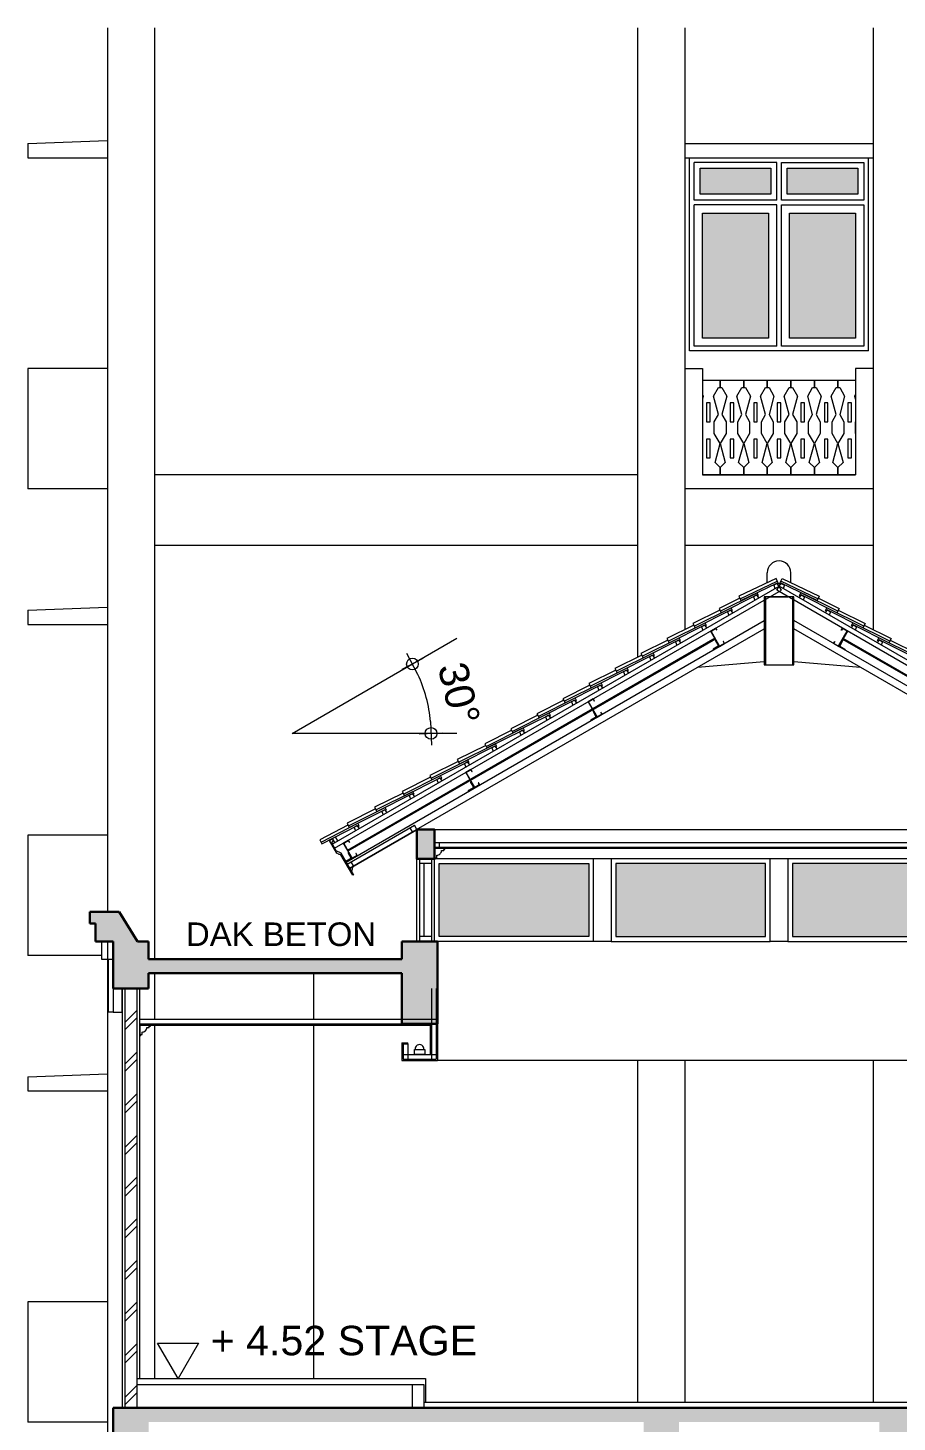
# Model space of a CAD drawing. Header units: millimetres. Extents: x -11 to 1625, y -267 to 180.
# Drawn here: x 1208.62 to 1215.99, y 153.69 to 165.52 of the extents above; entities that cross this region are included whole.
import ezdxf

# ---------------------------------------------------------------- set-up
doc = ezdxf.new("R2010")
doc.units = ezdxf.units.MM
for name, color, linetype, lineweight in [('ars', 11, 'Continuous', 5), ('blk', 1, 'Continuous', 30), ('GEN', 11, 'Continuous', 5), ('kap', 71, 'Continuous', 15), ('kus', 63, 'Continuous', 15), ('lan', 7, 'Continuous', 15), ('not', 7, 'Continuous', 20), ('pla', 213, 'Continuous', 15), ('sol kaca', 9, 'Continuous', 0), ('sol kol', 8, 'Continuous', 0), ('tem', 5, 'Continuous', 20), ('u', 6, 'Continuous', 20)]:
    doc.layers.add(name, color=color, linetype=linetype, lineweight=lineweight)
doc.styles.add('S', font='SIMPLEX', dxfattribs={"width": 1.1})
doc.styles.get("Standard").update_dxf_attribs({"font": 'ARIALUNI.TTF'})
doc.dimstyles.new('SK100', dxfattribs={"dimtxt": 0.25, "dimasz": 0.1, "dimexe": 0.1, "dimexo": 0, "dimgap": 0.15, "dimtad": 1, "dimdec": 0, "dimlfac": 100, "dimzin": 12, "dimdsep": 46, "dimtxsty": 'Standard', "dimblk": 'BULAT', "dimcen": 0.1, "dimclrd": 256, "dimclre": 256, "dimclrt": 256, "dimadec": 0, "dimazin": 3, "dimtfac": 1, "dimtdec": 0, "dimtofl": 0, "dimtmove": 0, "dimatfit": 3, "dimldrblk": 'BULAT', "dimfxl": 0, "dimtolj": 1, "dimtzin": 0, "dimlwd": -1, "dimlwe": -1, "dimarcsym": 0})

# ---------------------------------------------------------------- blocks, each defined once
blk = doc.blocks.new('BULAT')
for p, q in [((-1, 0), (1, 0)), ((0, -1), (0, 1))]:
    blk.add_line(p, q)
blk.add_circle((0, 0), 0.5)
blk = doc.blocks.new('*D1532')
at = {"layer": 'Defpoints', "color": 0}
for p in [(1212.258, 160.339), (1211.967, 159.934), (1210.86, 159.531), (1210.86, 159.531), (1212.258, 159.531)]:
    blk.add_point(p, dxfattribs=at)
at = {"layer": 'u'}
blk.add_arc((1210.86, 159.531), 1.178, 4.8668, 25.1332, dxfattribs=at)
at = {"layer": 'u', "xscale": 0.1, "yscale": 0.1, "zscale": 0.1}
for p, rotation in [((1211.88, 160.12), 117.5665893708483), ((1212.038, 159.531), 272.4334106291519)]:
    blk.add_blockref('BULAT', p, dxfattribs=dict(at, rotation=rotation))
at = {"layer": 'u', "insert": (1212.275, 159.87), "char_height": 0.25, "attachment_point": 5, "rotation": 283.4717}
blk.add_mtext('\\A1;30°', dxfattribs=at)
blk = doc.blocks.new('PEIL')
blk.add_lwpolyline([(-0.188, 0.325), (0.188, 0.325), (0, 0)], close=True)
at = {"style": 'S', "width": 1.1, "flags": 4}
blk.add_attdef('CAT', (0.265, 0.036), '', height=0.2, dxfattribs=at)

msp = doc.modelspace()

# ---------------------------------------------------------------- hatches: boundary and pattern name
at = {"layer": 'ars'}
h = msp.add_hatch(dxfattribs=at)
h.set_pattern_fill('TEMBOK', color=256, scale=0.25)
h.set_pattern_definition([(45, (1195.4956, 104.5977), (-0.1767767, 0.1767767), []), (45, (1195.5581, 104.5977), (-0.1767767, 0.1767767), [])])
h.paths.add_polyline_path([(1209.4413689, 153.8066993), (1209.4413689, 157.3666993), (1209.5413689, 157.3666993), (1209.5413689, 153.8066993)])
at = {"layer": 'sol kaca'}
h = msp.add_hatch(color=256, dxfattribs=at)
h.dxf.hatch_style = 1
h.paths.add_polyline_path([(1214.3413689, 163.9466993), (1214.3413689, 162.8866993), (1214.9013689, 162.8866993), (1214.9013689, 163.9466993)])
h.paths.add_polyline_path([(1214.3213689, 164.3266993), (1214.3213689, 164.1066993), (1214.9213689, 164.1066993), (1214.9213689, 164.3266993)])
h.paths.add_polyline_path([(1215.6613689, 164.1066993), (1215.6613689, 164.3266993), (1215.0613689, 164.3266993), (1215.0613689, 164.1066993)])
h.paths.add_polyline_path([(1215.6413689, 162.8866993), (1215.6413689, 163.9466993), (1215.0813689, 163.9466993), (1215.0813689, 162.8866993)])
h = msp.add_hatch(color=256, dxfattribs=at)
h.dxf.hatch_style = 1
h.paths.add_polyline_path([(1212.1063689, 158.4266993), (1212.1063689, 157.8066993), (1213.3763689, 157.8066993), (1213.3763689, 158.4266993)])
h.paths.add_polyline_path([(1213.6063689, 158.4266993), (1213.6063689, 157.8066993), (1214.8763689, 157.8066993), (1214.8763689, 158.4266993)])
h.paths.add_polyline_path([(1215.1063689, 158.4266993), (1215.1063689, 157.8066993), (1216.3763689, 157.8066993), (1216.3763689, 158.4266993)])
h.paths.add_polyline_path([(1216.6063689, 158.4266993), (1216.6063689, 157.8066993), (1217.8763689, 157.8066993), (1217.8763689, 158.4266993)])
at = {"layer": 'sol kol'}
h = msp.add_hatch(color=256, dxfattribs=at)
h.dxf.hatch_style = 1
h.paths.add_polyline_path([(1212.0663689, 158.7166993), (1211.9163689, 158.7166993), (1211.9163689, 158.4666993), (1212.0663689, 158.4666993)])
h = msp.add_hatch(color=256, dxfattribs=at)
h.dxf.hatch_style = 1
h.paths.add_polyline_path([(1211.7913689, 157.4966993), (1211.7913689, 157.0666993), (1212.0913689, 157.0666993), (1212.0913689, 157.7666993), (1211.7913689, 157.7666993), (1211.7913689, 157.6166993), (1209.6413689, 157.6166993), (1209.6413689, 157.7666993), (1209.5476189, 157.7666993), (1209.3913689, 158.0166993), (1209.1413689, 158.0166993), (1209.1413689, 157.9166993), (1209.1913689, 157.9166993), (1209.1913689, 157.7666993), (1209.3413689, 157.7666993), (1209.3413689, 157.3666993), (1209.6413689, 157.3666993), (1209.6413689, 157.4966993)])
h = msp.add_hatch(color=256, dxfattribs=at)
h.dxf.hatch_style = 1
h.paths.add_polyline_path([(1215.8413689, 153.2066993), (1216.1413689, 153.2066993), (1216.1413689, 153.6866993), (1220.3413689, 153.6866993), (1220.3413689, 153.4066993), (1220.6413689, 153.4066993), (1220.6413689, 153.8066993), (1209.3413689, 153.8066993), (1209.3413689, 153.4066993), (1209.6413689, 153.4066993), (1209.6413689, 153.6866993), (1213.8413689, 153.6866993), (1213.8413689, 153.2066993), (1214.1413689, 153.2066993), (1214.1413689, 153.6866993), (1215.8413689, 153.6866993)])

# ---------------------------------------------------------------- linework, layer by layer
at = {"layer": 'ars'}
for p, q in [((1214.4485137, 160.3391372), (1211.3288304, 158.5379872)), ((1214.4525137, 160.3322089), (1211.3328304, 158.5310589)), ((1215.5302241, 160.3322089), (1218.6499074, 158.5310589)), ((1215.5342241, 160.3391372), (1218.6539074, 158.5379872)), ((1211.3483689, 158.3841455), (1211.9163689, 158.7120805)), ((1212.0663689, 158.5566993), (1217.9163689, 158.5566993)), ((1209.3013689, 157.1666993), (1209.3013689, 157.6166993)), ((1212.0913689, 157.3666993), (1212.0913689, 156.7566993)), ((1209.3413689, 157.1666993), (1209.3013689, 157.1666993)), ((1209.5663689, 157.0566993), (1212.0313689, 157.0566993)), ((1212.0313689, 157.0566993), (1212.0313689, 156.8066993)), ((1211.7913689, 156.9066993), (1211.8413689, 156.9066993)), ((1211.7913689, 156.9066993), (1211.7913689, 156.7566993)), ((1211.8413689, 156.8966993), (1211.8413689, 156.9066993)), ((1211.7913689, 156.7566993), (1212.0913689, 156.7566993))]:
    msp.add_line(p, q, dxfattribs=at)
for points in [[(1214.3413689, 161.7266993), (1214.4913689, 161.7266993), (1214.4913689, 161.7866993), (1214.448386, 161.8296822), (1214.4913689, 161.9900967), (1214.4413689, 162.0766993), (1214.4413689, 162.1766993), (1214.4763689, 162.2373211), (1214.4343898, 162.3939893), (1214.4763689, 162.4666993), (1214.4913689, 162.4666993), (1214.4913689, 162.5266993), (1214.3413689, 162.5266993)], [(1215.6413689, 162.5266993), (1215.4913689, 162.5266993), (1215.4913689, 162.4666993), (1215.5063689, 162.4666993), (1215.548348, 162.3939893), (1215.5063689, 162.2373211), (1215.5413689, 162.1766993), (1215.5413689, 162.0766993), (1215.4913689, 161.9900967), (1215.5343518, 161.8296822), (1215.4913689, 161.7866993), (1215.4913689, 161.7266993), (1215.6413689, 161.7266993)], [(1214.3413689, 162.4060775), (1214.348348, 162.3939893), (1214.3413689, 162.3679428)], [(1215.6413689, 162.3679428), (1215.6343898, 162.3939893), (1215.6413689, 162.4060775)], [(1214.3413689, 162.1766993), (1214.3413689, 162.0766993)], [(1215.6413689, 162.0766993), (1215.6413689, 162.1766993)], [(1214.9913689, 160.7807265), (1214.9720388, 160.8042072), (1214.946058, 160.7892072), (1214.9567279, 160.7607265)], [(1214.9913689, 160.7807265), (1215.010699, 160.8042072), (1215.0366798, 160.7892072), (1215.0260099, 160.7607265)], [(1214.8212769, 160.6825239), (1214.8019468, 160.7060046), (1214.7759661, 160.6910046), (1214.7866359, 160.6625239)], [(1215.1614608, 160.6825239), (1215.180791, 160.7060046), (1215.2067717, 160.6910046), (1215.1961019, 160.6625239)], [(1214.6004841, 160.5550491), (1214.581154, 160.5785298), (1214.5551732, 160.5635298), (1214.5658431, 160.5350491)], [(1215.3822537, 160.5550491), (1215.4015838, 160.5785298), (1215.4275645, 160.5635298), (1215.4168947, 160.5350491)], [(1214.3796913, 160.4275743), (1214.3603612, 160.451055), (1214.3343804, 160.436055), (1214.3450503, 160.4075743)], [(1215.6030465, 160.4275743), (1215.6223766, 160.451055), (1215.6483574, 160.436055), (1215.6376875, 160.4075743)], [(1214.1588985, 160.3000995), (1214.1395684, 160.3235803), (1214.1135876, 160.3085803), (1214.1242575, 160.2800995)], [(1215.8238393, 160.3000995), (1215.8431694, 160.3235803), (1215.8691502, 160.3085803), (1215.8584803, 160.2800995)], [(1213.9381057, 160.1726247), (1213.9187756, 160.1961055), (1213.8927948, 160.1811055), (1213.9034647, 160.1526247)], [(1213.7173129, 160.0451499), (1213.6979827, 160.0686307), (1213.672002, 160.0536307), (1213.6826719, 160.0251499)], [(1213.4965201, 159.9176751), (1213.4771899, 159.9411559), (1213.4512092, 159.9261559), (1213.461879, 159.8976751)], [(1213.2757272, 159.7902003), (1213.2563971, 159.8136811), (1213.2304164, 159.7986811), (1213.2410862, 159.7702003)], [(1213.0549344, 159.6627255), (1213.0356043, 159.6862063), (1213.0096235, 159.6712063), (1213.0202934, 159.6427255)], [(1212.8341416, 159.5352507), (1212.8148115, 159.5587315), (1212.7888307, 159.5437315), (1212.7995006, 159.5152507)], [(1212.6003584, 159.400276), (1212.5810283, 159.4237567), (1212.5550475, 159.4087567), (1212.5657174, 159.380276)], [(1212.3665752, 159.2653012), (1212.3472451, 159.2887819), (1212.3212643, 159.2737819), (1212.3319342, 159.2453012)], [(1212.132792, 159.1303264), (1212.1134619, 159.1538071), (1212.0874811, 159.1388071), (1212.098151, 159.1103264)], [(1211.8990088, 158.9953516), (1211.8796787, 159.0188323), (1211.853698, 159.0038323), (1211.8643678, 158.9753516)], [(1211.6652256, 158.8603768), (1211.6458955, 158.8838576), (1211.6199148, 158.8688576), (1211.6305846, 158.8403768)], [(1211.4314425, 158.725402), (1211.4121123, 158.7488828), (1211.3861316, 158.7338828), (1211.3968014, 158.705402)]]:
    msp.add_lwpolyline(points, dxfattribs=at)
for points in [[(1214.6913689, 162.5266993), (1214.4913689, 162.5266993), (1214.4913689, 162.4666993), (1214.5063689, 162.4666993), (1214.548348, 162.3939893), (1214.5063689, 162.2373211), (1214.5413689, 162.1766993), (1214.5413689, 162.0766993), (1214.4913689, 161.9900967), (1214.5343518, 161.8296822), (1214.4913689, 161.7866993), (1214.4913689, 161.7266993), (1214.6913689, 161.7266993), (1214.6913689, 161.7866993), (1214.648386, 161.8296822), (1214.6913689, 161.9900967), (1214.6413689, 162.0766993), (1214.6413689, 162.1766993), (1214.6763689, 162.2373211), (1214.6343898, 162.3939893), (1214.6763689, 162.4666993), (1214.6913689, 162.4666993)], [(1214.8913689, 162.5266993), (1214.6913689, 162.5266993), (1214.6913689, 162.4666993), (1214.7063689, 162.4666993), (1214.748348, 162.3939893), (1214.7063689, 162.2373211), (1214.7413689, 162.1766993), (1214.7413689, 162.0766993), (1214.6913689, 161.9900967), (1214.7343518, 161.8296822), (1214.6913689, 161.7866993), (1214.6913689, 161.7266993), (1214.8913689, 161.7266993), (1214.8913689, 161.7866993), (1214.848386, 161.8296822), (1214.8913689, 161.9900967), (1214.8413689, 162.0766993), (1214.8413689, 162.1766993), (1214.8763689, 162.2373211), (1214.8343898, 162.3939893), (1214.8763689, 162.4666993), (1214.8913689, 162.4666993)], [(1215.0913689, 162.5266993), (1214.8913689, 162.5266993), (1214.8913689, 162.4666993), (1214.9063689, 162.4666993), (1214.948348, 162.3939893), (1214.9063689, 162.2373211), (1214.9413689, 162.1766993), (1214.9413689, 162.0766993), (1214.8913689, 161.9900967), (1214.9343518, 161.8296822), (1214.8913689, 161.7866993), (1214.8913689, 161.7266993), (1215.0913689, 161.7266993), (1215.0913689, 161.7866993), (1215.048386, 161.8296822), (1215.0913689, 161.9900967), (1215.0413689, 162.0766993), (1215.0413689, 162.1766993), (1215.0763689, 162.2373211), (1215.0343898, 162.3939893), (1215.0763689, 162.4666993), (1215.0913689, 162.4666993)], [(1215.2913689, 162.5266993), (1215.0913689, 162.5266993), (1215.0913689, 162.4666993), (1215.1063689, 162.4666993), (1215.148348, 162.3939893), (1215.1063689, 162.2373211), (1215.1413689, 162.1766993), (1215.1413689, 162.0766993), (1215.0913689, 161.9900967), (1215.1343518, 161.8296822), (1215.0913689, 161.7866993), (1215.0913689, 161.7266993), (1215.2913689, 161.7266993), (1215.2913689, 161.7866993), (1215.248386, 161.8296822), (1215.2913689, 161.9900967), (1215.2413689, 162.0766993), (1215.2413689, 162.1766993), (1215.2763689, 162.2373211), (1215.2343898, 162.3939893), (1215.2763689, 162.4666993), (1215.2913689, 162.4666993)], [(1215.4913689, 162.5266993), (1215.2913689, 162.5266993), (1215.2913689, 162.4666993), (1215.3063689, 162.4666993), (1215.348348, 162.3939893), (1215.3063689, 162.2373211), (1215.3413689, 162.1766993), (1215.3413689, 162.0766993), (1215.2913689, 161.9900967), (1215.3343518, 161.8296822), (1215.2913689, 161.7866993), (1215.2913689, 161.7266993), (1215.4913689, 161.7266993), (1215.4913689, 161.7866993), (1215.448386, 161.8296822), (1215.4913689, 161.9900967), (1215.4413689, 162.0766993), (1215.4413689, 162.1766993), (1215.4763689, 162.2373211), (1215.4343898, 162.3939893), (1215.4763689, 162.4666993), (1215.4913689, 162.4666993)], [(1214.3763689, 162.1766993), (1214.4063689, 162.1766993), (1214.4063689, 162.3366993), (1214.3763689, 162.3366993)], [(1214.5763689, 162.1766993), (1214.6063689, 162.1766993), (1214.6063689, 162.3366993), (1214.5763689, 162.3366993)], [(1214.7763689, 162.1766993), (1214.8063689, 162.1766993), (1214.8063689, 162.3366993), (1214.7763689, 162.3366993)], [(1214.9763689, 162.1766993), (1215.0063689, 162.1766993), (1215.0063689, 162.3366993), (1214.9763689, 162.3366993)], [(1215.1763689, 162.1766993), (1215.2063689, 162.1766993), (1215.2063689, 162.3366993), (1215.1763689, 162.3366993)], [(1215.3763689, 162.1766993), (1215.4063689, 162.1766993), (1215.4063689, 162.3366993), (1215.3763689, 162.3366993)], [(1215.5763689, 162.1766993), (1215.6063689, 162.1766993), (1215.6063689, 162.3366993), (1215.5763689, 162.3366993)], [(1214.3763689, 161.8696822), (1214.4063689, 161.8696822), (1214.4063689, 162.0296822), (1214.3763689, 162.0296822)], [(1214.5763689, 161.8696822), (1214.6063689, 161.8696822), (1214.6063689, 162.0296822), (1214.5763689, 162.0296822)], [(1214.7763689, 161.8696822), (1214.8063689, 161.8696822), (1214.8063689, 162.0296822), (1214.7763689, 162.0296822)], [(1214.9763689, 161.8696822), (1215.0063689, 161.8696822), (1215.0063689, 162.0296822), (1214.9763689, 162.0296822)], [(1215.1763689, 161.8696822), (1215.2063689, 161.8696822), (1215.2063689, 162.0296822), (1215.1763689, 162.0296822)], [(1215.3763689, 161.8696822), (1215.4063689, 161.8696822), (1215.4063689, 162.0296822), (1215.3763689, 162.0296822)], [(1215.5763689, 161.8696822), (1215.6063689, 161.8696822), (1215.6063689, 162.0296822), (1215.5763689, 162.0296822)], [(1209.3413689, 157.1666993), (1209.3013689, 157.1666993), (1209.3013689, 157.6166993), (1209.3413689, 157.6166993)], [(1209.4413689, 153.8066993), (1209.4413689, 157.3666993), (1209.5413689, 157.3666993), (1209.5413689, 153.8066993)]]:
    msp.add_lwpolyline(points, close=True, dxfattribs=at)
for points in [[(1214.4560219, 160.3215327), (1214.4534238, 160.3200327, 0.4142135624), (1214.4523257, 160.3159346), (1214.4763257, 160.2743654, -0.4142135624), (1214.4752276, 160.2702673), (1214.4336584, 160.2462673, 0.4142135624), (1214.4325603, 160.2421692), (1214.4340603, 160.2395711), (1214.4860219, 160.2695711)], [(1215.5267159, 160.3215327), (1215.529314, 160.3200327, -0.4142135624), (1215.5304121, 160.3159346), (1215.5064121, 160.2743654, 0.4142135624), (1215.5075101, 160.2702673), (1215.5490794, 160.2462673, -0.4142135624), (1215.5501774, 160.2421692), (1215.5486774, 160.2395711), (1215.4967159, 160.2695711)], [(1213.4167914, 159.7215327), (1213.4141933, 159.7200327, 0.4142135624), (1213.4130952, 159.7159346), (1213.4370952, 159.6743654, -0.4142135624), (1213.4359972, 159.6702673), (1213.3944279, 159.6462673, 0.4142135624), (1213.3933299, 159.6421692), (1213.3948299, 159.6395711), (1213.4467914, 159.6695711)], [(1212.3775609, 159.1215327), (1212.3749628, 159.1200327, 0.4142135624), (1212.3738647, 159.1159346), (1212.3978647, 159.0743654, -0.4142135624), (1212.3967667, 159.0702673), (1212.3551975, 159.0462673, 0.4142135624), (1212.3540994, 159.0421692), (1212.3555994, 159.0395711), (1212.4075609, 159.0695711)], [(1211.3728067, 158.327818), (1211.2728067, 158.5010231, -0.4142135624), (1211.2659766, 158.5028532, -0.296440068), (1211.2447183, 158.5136737), (1211.2403881, 158.5111737), (1211.2378881, 158.5155038), (1211.1753881, 158.623757), (1211.2013689, 158.638757), (1211.2077708, 158.6216685), (1211.1922183, 158.6046064), (1211.2304875, 158.5383221), (1211.2713689, 158.5175134), (1211.3788689, 158.331318)], [(1211.3383304, 158.5215327), (1211.3357323, 158.5200327, 0.4142135624), (1211.3346343, 158.5159346), (1211.3586343, 158.4743654, -0.4142135624), (1211.3575362, 158.4702673), (1211.315967, 158.4462673, 0.4142135624), (1211.3148689, 158.4421692), (1211.3163689, 158.4395711), (1211.3683304, 158.4695711)]]:
    msp.add_lwpolyline(points, format="xyb", close=True, dxfattribs=at)
at = {"layer": 'blk'}
for p, q in [((1209.1413689, 158.0166993), (1209.3913689, 158.0166993)), ((1209.1413689, 158.0166993), (1209.1413689, 157.9166993)), ((1209.1413689, 158.0166993), (1209.3913689, 158.0166993)), ((1209.1413689, 158.0166993), (1209.1413689, 157.9166993)), ((1209.1413689, 158.0166993), (1209.3913689, 158.0166993)), ((1209.1413689, 158.0166993), (1209.1413689, 157.9166993)), ((1209.3913689, 158.0166993), (1209.5476189, 157.7666993)), ((1209.3913689, 158.0166993), (1209.5476189, 157.7666993)), ((1209.3913689, 158.0166993), (1209.5476189, 157.7666993)), ((1209.1413689, 157.9166993), (1209.1913689, 157.9166993)), ((1209.1413689, 157.9166993), (1209.1913689, 157.9166993)), ((1209.1413689, 157.9166993), (1209.1913689, 157.9166993)), ((1209.1913689, 157.9166993), (1209.1913689, 157.7666993)), ((1209.1913689, 157.9166993), (1209.1913689, 157.7666993)), ((1209.1913689, 157.9166993), (1209.1913689, 157.7666993)), ((1209.1913689, 157.7666993), (1209.3413689, 157.7666993)), ((1209.1913689, 157.7666993), (1209.3413689, 157.7666993)), ((1209.1913689, 157.7666993), (1209.3413689, 157.7666993)), ((1209.3413689, 157.7666993), (1209.3413689, 157.3666993)), ((1209.3413689, 157.7666993), (1209.3413689, 157.3666993)), ((1209.5476189, 157.7666993), (1209.6413689, 157.7666993)), ((1209.5476189, 157.7666993), (1209.6413689, 157.7666993)), ((1209.5476189, 157.7666993), (1209.6413689, 157.7666993)), ((1209.6413689, 157.6166993), (1209.6413689, 157.7666993)), ((1209.6413689, 157.6166993), (1209.6413689, 157.7666993)), ((1209.6413689, 157.6166993), (1209.6413689, 157.7666993)), ((1211.7913689, 157.7666993), (1211.7913689, 157.6166993)), ((1211.7913689, 157.7666993), (1211.7913689, 157.6166993)), ((1211.7913689, 157.7666993), (1212.0913689, 157.7666993)), ((1212.0913689, 157.7666993), (1211.8913689, 157.7666993)), ((1212.0913689, 157.7666993), (1212.0913689, 157.3666993)), ((1212.0913689, 157.7666993), (1212.0913689, 157.0666993)), ((1209.6413689, 157.6166993), (1211.7913689, 157.6166993)), ((1211.7913689, 157.6166993), (1209.6413689, 157.6166993)), ((1209.6413689, 157.4966993), (1211.7913689, 157.4966993)), ((1209.6413689, 157.4966993), (1209.6413689, 157.3666993)), ((1211.7913689, 157.4966993), (1209.6413689, 157.4966993)), ((1209.6413689, 157.4966993), (1209.6413689, 157.3666993)), ((1211.7913689, 157.4966993), (1211.7913689, 157.0666993)), ((1211.7913689, 157.4966993), (1211.7913689, 157.0666993)), ((1209.3413689, 157.3666993), (1209.6413689, 157.3666993)), ((1209.3413689, 157.3666993), (1209.6413689, 157.3666993)), ((1211.7913689, 157.0666993), (1212.0913689, 157.0666993)), ((1212.0913689, 157.0666993), (1211.7913689, 157.0666993)), ((1209.3413689, 153.8066993), (1220.6413689, 153.8066993)), ((1209.3413689, 153.8066993), (1209.3413689, 153.4066993))]:
    msp.add_line(p, q, dxfattribs=at)
msp.add_lwpolyline([(1212.0663689, 158.4666993), (1211.9163689, 158.4666993), (1211.9163689, 158.7166993), (1212.0663689, 158.7166993)], close=True, dxfattribs=at)
at = {"layer": 'GEN', "color": 11}
for p, q in [((1214.6607428, 160.6722346), (1214.9765001, 160.8232223)), ((1215.321995, 160.6722346), (1215.0062377, 160.8232223)), ((1214.4930852, 160.5684311), (1214.806064, 160.7250972)), ((1215.4896526, 160.5684311), (1215.1766738, 160.7250972)), ((1214.2722924, 160.4409563), (1214.5852712, 160.5976224)), ((1215.7104454, 160.4409563), (1215.3974666, 160.5976224)), ((1214.0514996, 160.3134815), (1214.3644784, 160.4701476)), ((1215.9312382, 160.3134815), (1215.6182594, 160.4701476)), ((1213.8307068, 160.1860067), (1214.1436856, 160.3426728)), ((1216.152031, 160.1860067), (1215.8390522, 160.3426728)), ((1213.6099139, 160.0585319), (1213.9228928, 160.215198)), ((1213.3891211, 159.9310571), (1213.7020999, 160.0877232)), ((1213.1683283, 159.8035823), (1213.4813071, 159.9602484)), ((1212.9475355, 159.6761076), (1213.2605143, 159.8327736)), ((1212.7267427, 159.5486328), (1213.0397215, 159.7052988)), ((1212.5059499, 159.421158), (1212.8189287, 159.5778241)), ((1212.2721667, 159.2861832), (1212.5851455, 159.4428493)), ((1212.0383835, 159.1512084), (1212.3513623, 159.3078745)), ((1211.8046003, 159.0162336), (1212.1175791, 159.1728997)), ((1211.5705112, 158.8817886), (1211.8834901, 159.0384547)), ((1211.3366623, 158.7469276), (1211.6496411, 158.9035937)), ((1211.1050037, 158.606974), (1211.4154526, 158.7685955))]:
    msp.add_line(p, q, dxfattribs=at)
for points in [[(1214.9657153, 160.8457764), (1214.6499579, 160.6947887), (1214.6672137, 160.6587022), (1214.9739494, 160.8053759), (1214.9782633, 160.7963543), (1214.987285, 160.8006682), (1214.9657153, 160.8457764)], [(1215.0170225, 160.8457764), (1215.3327799, 160.6947887), (1215.3155241, 160.6587022), (1215.0087884, 160.8053759), (1215.0044745, 160.7963543), (1214.9954528, 160.8006682), (1215.0170225, 160.8457764)], [(1214.6576264, 160.6787518), (1214.4818948, 160.5907867), (1214.4997995, 160.5550177), (1214.803836, 160.7072076), (1214.8083122, 160.6982654), (1214.8172544, 160.7027415), (1214.806064, 160.7250972)], [(1215.3251114, 160.6787518), (1215.500843, 160.5907867), (1215.4829383, 160.5550177), (1215.1789018, 160.7072076), (1215.1744256, 160.6982654), (1215.1654833, 160.7027415), (1215.1766738, 160.7250972)], [(1214.4886808, 160.5772299), (1214.2611019, 160.4633119), (1214.2790066, 160.4275429), (1214.5830432, 160.5797328), (1214.5875194, 160.5707906), (1214.5964616, 160.5752668), (1214.5852712, 160.5976224)], [(1215.4940569, 160.5772299), (1215.7216358, 160.4633119), (1215.7037311, 160.4275429), (1215.3996946, 160.5797328), (1215.3952184, 160.5707906), (1215.3862762, 160.5752668), (1215.3974666, 160.5976224)], [(1214.267888, 160.4497551), (1214.0403091, 160.3358371), (1214.0582138, 160.3000681), (1214.3622504, 160.452258), (1214.3667266, 160.4433158), (1214.3756688, 160.447792), (1214.3644784, 160.4701476)], [(1215.7148498, 160.4497551), (1215.9424287, 160.3358371), (1215.924524, 160.3000681), (1215.6204874, 160.452258), (1215.6160112, 160.4433158), (1215.607069, 160.447792), (1215.6182594, 160.4701476)], [(1214.0470952, 160.3222803), (1213.8195163, 160.2083623), (1213.837421, 160.1725933), (1214.1414576, 160.3247833), (1214.1459338, 160.315841), (1214.154876, 160.3203172), (1214.1436856, 160.3426728)], [(1215.9356426, 160.3222803), (1216.1632215, 160.2083623), (1216.1453168, 160.1725933), (1215.8412802, 160.3247833), (1215.836804, 160.315841), (1215.8278618, 160.3203172), (1215.8390522, 160.3426728)], [(1213.8263024, 160.1948055), (1213.5987235, 160.0808876), (1213.6166282, 160.0451185), (1213.9206648, 160.1973085), (1213.9251409, 160.1883662), (1213.9340832, 160.1928424), (1213.9228928, 160.215198)], [(1213.6055096, 160.0673307), (1213.3779307, 159.9534128), (1213.3958354, 159.9176438), (1213.699872, 160.0698337), (1213.7043481, 160.0608914), (1213.7132904, 160.0653676), (1213.7020999, 160.0877232)], [(1213.3847168, 159.9398559), (1213.1571379, 159.825938), (1213.1750426, 159.790169), (1213.4790791, 159.9423589), (1213.4835553, 159.9334166), (1213.4924976, 159.9378928), (1213.4813071, 159.9602484)], [(1213.163924, 159.8123811), (1212.9363451, 159.6984632), (1212.9542498, 159.6626942), (1213.2582863, 159.8148841), (1213.2627625, 159.8059418), (1213.2717048, 159.810418), (1213.2605143, 159.8327736)], [(1212.9431312, 159.6849063), (1212.7155523, 159.5709884), (1212.7334569, 159.5352194), (1213.0374935, 159.6874093), (1213.0419697, 159.678467), (1213.0509119, 159.6829432), (1213.0397215, 159.7052988)], [(1212.7223383, 159.5574315), (1212.4947594, 159.4435136), (1212.5126641, 159.4077446), (1212.8167007, 159.5599345), (1212.8211769, 159.5509923), (1212.8301191, 159.5554684), (1212.8189287, 159.5778241)], [(1212.5019448, 159.4291591), (1212.2609762, 159.3085388), (1212.2788809, 159.2727698), (1212.5829175, 159.4249597), (1212.5873937, 159.4160175), (1212.5963359, 159.4204936), (1212.5851455, 159.4428493)], [(1212.2681616, 159.2941843), (1212.0271931, 159.173564), (1212.0450977, 159.137795), (1212.3491343, 159.2899849), (1212.3536105, 159.2810427), (1212.3625527, 159.2855188), (1212.3513623, 159.3078745)], [(1212.0343784, 159.1592095), (1211.7934099, 159.0385892), (1211.8113146, 159.0028202), (1212.1153511, 159.1550101), (1212.1198273, 159.1460679), (1212.1287695, 159.1505441), (1212.1175791, 159.1728997)], [(1211.8002963, 159.024768), (1211.5593208, 158.9041442), (1211.5772255, 158.8683752), (1211.8812621, 159.0205651), (1211.8857382, 159.0116229), (1211.8946805, 159.016099), (1211.8834901, 159.0384547)], [(1211.5664474, 158.8899071), (1211.3254719, 158.7692833), (1211.3433766, 158.7335143), (1211.6474131, 158.8857042), (1211.6518893, 158.8767619), (1211.6608316, 158.8812381), (1211.6496411, 158.9035937)], [(1211.3331544, 158.7539356), (1211.0934594, 158.6291489), (1211.1119304, 158.593669), (1211.4135093, 158.7506728), (1211.418127, 158.7418028), (1211.426997, 158.7464206), (1211.4154526, 158.7685955)]]:
    msp.add_lwpolyline(points, dxfattribs=at)
at = {"layer": 'kap'}
for p, q in [((1214.8913689, 160.8102257), (1214.8913689, 160.8950781)), ((1215.0913689, 160.8102257), (1215.0913689, 160.8950781)), ((1211.1997183, 158.591616), (1214.9913689, 160.7807265)), ((1211.2197183, 158.556975), (1215.0113689, 160.7460855)), ((1214.9163689, 160.6912372), (1215.0663689, 160.6912372)), ((1214.9713689, 160.7460855), (1214.9913689, 160.7807265)), ((1218.7630195, 158.556975), (1214.9713689, 160.7460855)), ((1218.7830195, 158.591616), (1214.9913689, 160.7807265)), ((1215.0113689, 160.7460855), (1214.9913689, 160.7807265)), ((1211.3163689, 158.4395711), (1214.8663689, 160.4891646)), ((1218.6663689, 158.4395711), (1215.1163689, 160.4891646)), ((1211.3463689, 158.3876096), (1214.8663689, 160.4198826)), ((1218.6363689, 158.3876096), (1215.1163689, 160.4198826)), ((1211.3263689, 158.4222506), (1211.8963689, 158.7513403)), ((1211.8817279, 158.6966993), (1211.8617279, 158.7313403)), ((1211.9163689, 158.7166993), (1211.8963689, 158.7513403)), ((1211.9163689, 158.7166993), (1218.0663689, 158.7166993)), ((1211.2013689, 158.638757), (1211.2273497, 158.653757)), ((1211.2213689, 158.604116), (1211.2013689, 158.638757)), ((1211.2473497, 158.619116), (1211.2273497, 158.653757)), ((1211.3810099, 158.4076096), (1211.3610099, 158.4422506))]:
    msp.add_line(p, q, dxfattribs=at)
for points in [[(1214.8663689, 160.1120632), (1215.1163689, 160.1120632), (1215.1163689, 160.6912372), (1214.8663689, 160.6912372)], [(1215.1073689, 160.6912372), (1214.8753689, 160.6912372), (1214.8753689, 160.1120632), (1215.1073689, 160.1120632)], [(1214.5173313, 160.3107417), (1214.5261813, 160.295413), (1214.4868637, 160.272713), (1214.4141637, 160.3986331), (1214.4534813, 160.4213331), (1214.4623313, 160.4060044), (1214.4643231, 160.4071544), (1214.4543231, 160.424475), (1214.4110219, 160.399475), (1214.4860219, 160.2695711), (1214.5293231, 160.2945711), (1214.5193231, 160.3118917)], [(1215.4654065, 160.3107417), (1215.4565565, 160.295413), (1215.4958741, 160.272713), (1215.5685741, 160.3986331), (1215.5292565, 160.4213331), (1215.5204065, 160.4060044), (1215.5184146, 160.4071544), (1215.5284146, 160.424475), (1215.5717159, 160.399475), (1215.4967159, 160.2695711), (1215.4534146, 160.2945711), (1215.4634146, 160.3118917)], [(1213.4781008, 159.7107417), (1213.4869508, 159.695413), (1213.4476332, 159.672713), (1213.3749332, 159.7986331), (1213.4142508, 159.8213331), (1213.4231008, 159.8060044), (1213.4250927, 159.8071544), (1213.4150927, 159.824475), (1213.3717914, 159.799475), (1213.4467914, 159.6695711), (1213.4900927, 159.6945711), (1213.4800927, 159.7118917)], [(1212.4388703, 159.1107417), (1212.4477203, 159.095413), (1212.4084028, 159.072713), (1212.3357028, 159.1986331), (1212.3750203, 159.2213331), (1212.3838703, 159.2060044), (1212.3858622, 159.2071544), (1212.3758622, 159.224475), (1212.3325609, 159.199475), (1212.4075609, 159.0695711), (1212.4508622, 159.0945711), (1212.4408622, 159.1118917)], [(1211.3996398, 158.5107417), (1211.4084898, 158.495413), (1211.3691723, 158.472713), (1211.2964723, 158.5986331), (1211.3357898, 158.6213331), (1211.3446398, 158.6060044), (1211.3466317, 158.6071544), (1211.3366317, 158.624475), (1211.2933304, 158.599475), (1211.3683304, 158.4695711), (1211.4116317, 158.4945711), (1211.4016317, 158.5118917)]]:
    msp.add_lwpolyline(points, close=True, dxfattribs=at)
for points in [[(1214.2998968, 160.0928297), (1214.8663689, 160.1410958)], [(1215.117133, 160.1410307), (1215.682841, 160.0928297)]]:
    msp.add_lwpolyline(points, dxfattribs=at)
msp.add_arc((1214.9913689, 160.8950781), 0.1, 0, 180, dxfattribs=at)
at = {"layer": 'kus'}
for p, q in [((1214.2313689, 162.7766993), (1214.2313689, 164.4166993)), ((1214.2713689, 164.0566993), (1214.2713689, 164.3766993)), ((1214.9713689, 164.3766993), (1214.2713689, 164.3766993)), ((1214.9713689, 164.0566993), (1214.9713689, 164.3766993)), ((1215.7513689, 162.7766993), (1215.7513689, 164.4166993)), ((1214.9713689, 164.0566993), (1214.2713689, 164.0566993)), ((1214.2713689, 162.8166993), (1214.2713689, 164.0166993)), ((1214.9713689, 164.0166993), (1214.2713689, 164.0166993)), ((1214.9713689, 162.8166993), (1214.9713689, 164.0166993)), ((1214.9713689, 162.8166993), (1214.2713689, 162.8166993)), ((1215.7513689, 162.7766993), (1214.2313689, 162.7766993)), ((1211.9413689, 158.4666993), (1211.9413689, 157.7666993)), ((1212.0413689, 158.4666993), (1212.0413689, 157.7666993)), ((1213.4163689, 158.4666993), (1212.0663689, 158.4666993)), ((1213.4163689, 157.7666993), (1213.4163689, 158.4666993)), ((1213.5663689, 158.4666993), (1213.4163689, 158.4666993)), ((1215.0663689, 158.4666993), (1214.9163689, 158.4666993)), ((1212.0413689, 158.4266993), (1211.9413689, 158.4266993)), ((1211.9763689, 158.4266993), (1211.9763689, 157.8066993)), ((1212.0413689, 157.8066993), (1211.9413689, 157.8066993)), ((1213.4163689, 157.7666993), (1212.0413689, 157.7666993)), ((1213.4163689, 157.7666993), (1212.0413689, 157.7666993)), ((1213.5663689, 157.7666993), (1213.4163689, 157.7666993)), ((1215.0663689, 157.7666993), (1214.9163689, 157.7666993))]:
    msp.add_line(p, q, dxfattribs=at)
for points in [[(1215.7113689, 164.3766993), (1215.7113689, 164.0566993), (1215.0113689, 164.0566993), (1215.0113689, 164.3766993)], [(1214.9213689, 164.3266993), (1214.9213689, 164.1066993), (1214.3213689, 164.1066993), (1214.3213689, 164.3266993)], [(1215.6613689, 164.3266993), (1215.6613689, 164.1066993), (1215.0613689, 164.1066993), (1215.0613689, 164.3266993)], [(1215.7113689, 164.0166993), (1215.7113689, 162.8166993), (1215.0113689, 162.8166993), (1215.0113689, 164.0166993)], [(1214.9013689, 163.9466993), (1214.9013689, 162.8866993), (1214.3413689, 162.8866993), (1214.3413689, 163.9466993)], [(1215.6413689, 163.9466993), (1215.6413689, 162.8866993), (1215.0813689, 162.8866993), (1215.0813689, 163.9466993)], [(1213.5663689, 158.4666993), (1213.5663689, 157.7666993), (1214.9163689, 157.7666993), (1214.9163689, 158.4666993)], [(1215.0663689, 158.4666993), (1215.0663689, 157.7666993), (1216.4163689, 157.7666993), (1216.4163689, 158.4666993)], [(1213.3763689, 158.4266993), (1213.3763689, 157.8066993), (1212.1063689, 157.8066993), (1212.1063689, 158.4266993)], [(1213.6063689, 158.4266993), (1213.6063689, 157.8066993), (1214.8763689, 157.8066993), (1214.8763689, 158.4266993)], [(1215.1063689, 158.4266993), (1215.1063689, 157.8066993), (1216.3763689, 157.8066993), (1216.3763689, 158.4266993)]]:
    msp.add_lwpolyline(points, close=True, dxfattribs=at)
at = {"layer": 'lan'}
for p, q in [((1208.6163689, 164.5366993), (1209.2913689, 164.5628283)), ((1208.6163689, 164.5366993), (1208.6163689, 164.4166993)), ((1214.1913689, 164.5366993), (1215.7913689, 164.5366993)), ((1208.6163689, 164.4166993), (1209.2913689, 164.4166993)), ((1214.1913689, 164.4166993), (1215.7913689, 164.4166993)), ((1209.2913689, 162.6266993), (1208.6163689, 162.6266993)), ((1208.6163689, 162.6266993), (1208.6163689, 161.6066993)), ((1214.1913689, 162.6266993), (1214.3413689, 162.6266993)), ((1214.3413689, 162.6266993), (1214.3413689, 161.7266993)), ((1215.6413689, 162.6266993), (1215.6413689, 161.7266993)), ((1215.7913689, 162.6266993), (1215.6413689, 162.6266993)), ((1213.7913689, 161.7266993), (1209.6913689, 161.7266993)), ((1215.6413689, 161.7266993), (1214.3413689, 161.7266993)), ((1209.2913689, 161.6066993), (1208.6163689, 161.6066993)), ((1215.7913689, 161.6066993), (1214.1913689, 161.6066993)), ((1213.7913689, 161.1266993), (1209.6913689, 161.1266993)), ((1215.7913689, 161.1266993), (1214.1913689, 161.1266993)), ((1208.6163689, 160.5766993), (1209.2913689, 160.6028283)), ((1208.6163689, 160.5766993), (1208.6163689, 160.4566993)), ((1208.6163689, 160.4566993), (1209.2913689, 160.4566993)), ((1209.2913689, 158.6666993), (1208.6163689, 158.6666993)), ((1208.6163689, 158.6666993), (1208.6163689, 157.6466993)), ((1211.9163689, 157.7666993), (1211.9163689, 158.4666993)), ((1212.0663689, 157.7666993), (1212.0663689, 158.4666993)), ((1209.2413689, 157.7666993), (1209.2413689, 157.6166993)), ((1209.2913689, 157.7666993), (1209.2913689, 157.6166993)), ((1209.2913689, 157.7666993), (1209.2913689, 157.6166993)), ((1209.2413689, 157.6466993), (1208.6163689, 157.6466993)), ((1209.2413689, 157.6166993), (1209.3413689, 157.6166993)), ((1217.8913689, 156.7566993), (1212.0913689, 156.7566993)), ((1208.6163689, 156.6166993), (1209.2913689, 156.6428283)), ((1208.6163689, 156.6166993), (1208.6163689, 156.4966993)), ((1208.6163689, 156.4966993), (1209.2913689, 156.4966993)), ((1209.2913689, 154.7066993), (1208.6163689, 154.7066993)), ((1208.6163689, 154.7066993), (1208.6163689, 153.6866993)), ((1209.5413689, 154.0566993), (1211.9913689, 154.0566993)), ((1211.9913689, 154.0566993), (1211.9913689, 153.8566993)), ((1209.5413689, 154.0066993), (1211.8763689, 154.0066993)), ((1211.9763689, 153.8566993), (1220.4413689, 153.8566993)), ((1209.2913689, 153.6866993), (1208.6163689, 153.6866993))]:
    msp.add_line(p, q, dxfattribs=at)
for points in [[(1212.1463689, 158.5366993), (1212.1463689, 158.5466993), (1212.1563689, 158.5466993), (1212.1563689, 158.5566993), (1212.0663689, 158.5566993), (1212.0663689, 158.4666993), (1212.0763689, 158.4666993), (1212.0763689, 158.4766993), (1212.0863689, 158.4766993), (1212.0863689, 158.4966993, 0.4142135624), (1212.1263689, 158.5366993)], [(1211.3747962, 158.3917054), (1211.3731296, 158.3945921), (1211.3760163, 158.3962588), (1211.3743497, 158.3991455), (1211.3483689, 158.3841455), (1211.3633689, 158.3581648), (1211.3662556, 158.3598314), (1211.364589, 158.3627182), (1211.3674757, 158.3643848), (1211.3641424, 158.3701583, 0.4142135624), (1211.3690227, 158.388372)], [(1209.6463689, 157.0366993), (1209.6463689, 157.0466993), (1209.6563689, 157.0466993), (1209.6563689, 157.0566993), (1209.5663689, 157.0566993), (1209.5663689, 156.9666993), (1209.5763689, 156.9666993), (1209.5763689, 156.9766993), (1209.5863689, 156.9766993), (1209.5863689, 156.9966993, 0.4142135624), (1209.6263689, 157.0366993)]]:
    msp.add_lwpolyline(points, format="xyb", close=True, dxfattribs=at)
at = {"layer": 'pla'}
for p, q in [((1212.0663689, 158.6066993), (1217.9163689, 158.6066993)), ((1212.0663689, 158.5666993), (1217.9163689, 158.5666993)), ((1212.1063689, 158.6066993), (1212.1063689, 158.5666993)), ((1212.0413689, 157.3666993), (1212.0413689, 156.7666993)), ((1212.0813689, 157.3666993), (1212.0813689, 156.7666993)), ((1209.5663689, 157.1066993), (1212.0813689, 157.1066993)), ((1209.5663689, 157.0666993), (1212.0813689, 157.0666993)), ((1211.8013689, 156.8966993), (1211.8413689, 156.8966993)), ((1211.8013689, 156.8966993), (1211.8013689, 156.7666993)), ((1211.8413689, 156.8966993), (1211.8413689, 156.7666993)), ((1211.8013689, 156.8066993), (1212.0813689, 156.8066993)), ((1211.8013689, 156.7666993), (1212.0813689, 156.7666993))]:
    msp.add_line(p, q, dxfattribs=at)
msp.add_lwpolyline([(1211.9858906, 156.8066993), (1211.8968472, 156.8066993), (1211.8968472, 156.8485965), (1211.9858906, 156.8485965)], close=True, dxfattribs=at)
msp.add_arc((1211.9403993, 156.8537493), 0.0366118, 351.90926617, 188.09073383, dxfattribs=at)
at = {"layer": 'tem'}
for p, q in [((1209.2913689, 165.51854), (1209.2913689, 158.0166993)), ((1209.6913689, 165.51854), (1209.6913689, 157.6166993)), ((1213.7913689, 165.51854), (1213.7913689, 160.177319)), ((1214.1913689, 165.51854), (1214.1913689, 160.4114523)), ((1215.7913689, 165.51854), (1215.7913689, 160.4114523)), ((1209.2913689, 157.6166993), (1209.2913689, 148.9166993)), ((1209.6913689, 157.4966993), (1209.6913689, 157.1066993)), ((1211.0413689, 157.4966993), (1211.0413689, 157.1066993)), ((1209.4163689, 157.3666993), (1209.4163689, 153.8066993)), ((1209.5663689, 154.0566993), (1209.5663689, 157.3666993)), ((1209.6913689, 157.0566993), (1209.6913689, 154.0566993)), ((1211.0413689, 157.0566993), (1211.0413689, 154.0566993)), ((1213.7913689, 156.7566993), (1213.7913689, 153.8566993)), ((1214.1913689, 156.7566993), (1214.1913689, 153.8566993)), ((1215.7913689, 156.7566993), (1215.7913689, 153.8566993)), ((1211.8763689, 154.0066993), (1211.8763689, 153.8066993)), ((1211.8763689, 154.0066993), (1211.9763689, 154.0066993)), ((1211.9763689, 154.0066993), (1211.9763689, 153.8066993))]:
    msp.add_line(p, q, dxfattribs=at)
msp.add_lwpolyline([(1209.3413689, 157.1666993), (1209.4163689, 157.1666993), (1209.4163689, 157.3666993), (1209.3413689, 157.3666993)], close=True, dxfattribs=at)
at = {"layer": 'u'}
for p, q in [((1210.8600858, 159.5313947), (1212.2581096, 160.3385441)), ((1212.2581096, 159.5313947), (1210.8600858, 159.5313947))]:
    msp.add_line(p, q, dxfattribs=at)

# ---------------------------------------------------------------- block references
at = {"layer": 'not'}
ref = msp.add_blockref('PEIL', (1209.8908772, 154.0566993), dxfattribs=dict(at, xscale=0.9237604307034012, yscale=0.9237604307034012, zscale=0.9237604307034012))
ref.add_attrib('CAT', '+ 4.52 STAGE', (1210.1675507, 154.2540052), dxfattribs={"layer": '0', "height": 0.25, "flags": 4})

# ---------------------------------------------------------------- texts
at = {"layer": 'not', "insert": (1209.9579367, 157.9271162), "char_height": 0.2, "attachment_point": 1}
msp.add_mtext_dynamic_manual_height_columns('DAK BETON', width=1.603176491, gutter_width=4.3707989, heights=[0], dxfattribs=at)

# ---------------------------------------------------------------- dimensions: what is measured, and where the dimension line sits
at = {"layer": 'u'}
dim = msp.add_angular_dim_2l(base=(1211.9666934, 159.9341669), line1=((1212.2581096, 159.5313947), (1210.8600858, 159.5313947)), line2=((1210.8600858, 159.5313947), (1212.2581096, 160.3385441)), dimstyle='SK100', override={"dimfxlon": 1, "dimarcsym": 1}, dxfattribs=at)
dim.commit()
dim.dimension.update_dxf_attribs({"geometry": '*D1532', "text_midpoint": (1212.0053107, 159.8057404), "dimtype": 162})

doc.saveas('drawing.dxf')
